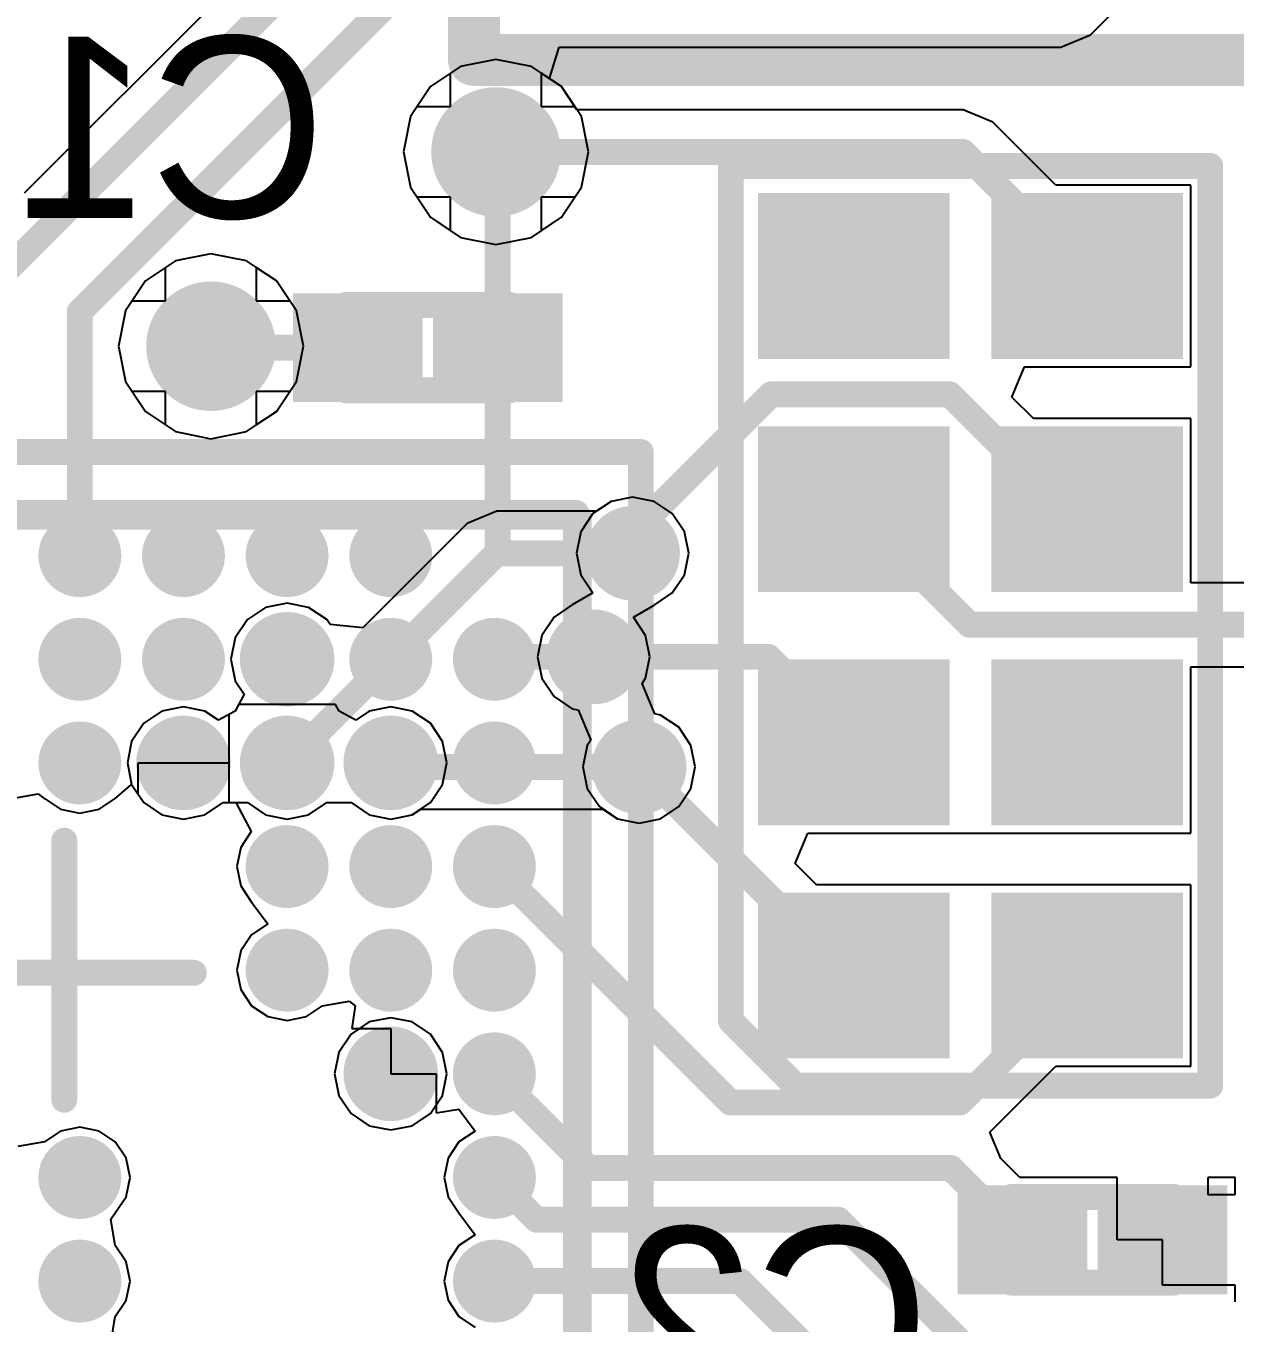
# Model space of a CAD drawing. Header units: millimetres. Extents: x 80 to 238, y 80 to 227.
# Drawn here: x 100.79 to 105.45, y 86.23 to 91.24 of the extents above; entities that cross this region are included whole.
import ezdxf

# ---------------------------------------------------------------- set-up
doc = ezdxf.new("R2010")
doc.units = ezdxf.units.MM
for name, color, linetype in [('BottomLayer', 5, 'Continuous'), ('BottomOverlay', 54, 'Continuous'), ('BottomPaste', 16, 'Continuous'), ('BottomSolder', 6, 'Continuous'), ('DrillDrawing', 1, 'Continuous'), ('DrillGuide', 244, 'Continuous'), ('KeepOutLayer', 6, 'Continuous'), ('Mechanical1', 6, 'Continuous'), ('Mechanical13', 56, 'Continuous'), ('Mechanical15', 56, 'Continuous'), ('MidLayer1', 16, 'Continuous'), ('MidLayer2', 76, 'Continuous'), ('MultiLayer', 9, 'Continuous'), ('TopLayer', 1, 'Continuous'), ('ViaHoleLayer', 16, 'Continuous')]:
    doc.layers.add(name, color=color, linetype=linetype)

msp = doc.modelspace()

# ---------------------------------------------------------------- linework, layer by layer
at = {"layer": 'BottomLayer'}
for p, q in [((102.6798, 92.4913), (100.779, 90.5906)), ((104.8947, 91.2019), (105.539, 91.8462)), ((104.7799, 91.1543), (104.8947, 91.2019)), ((102.8067, 91.0328), (102.8436, 91.1543)), ((102.8436, 91.1543), (104.7799, 91.1543)), ((102.8523, 91.0023), (102.8067, 91.0328)), ((102.9125, 90.9124), (102.8523, 91.0023)), ((104.4025, 90.9124), (102.9125, 90.9124)), ((104.5173, 90.8648), (104.4025, 90.9124)), ((104.7611, 90.6211), (104.5173, 90.8648)), ((105.2815, 90.6211), (104.7611, 90.6211)), ((105.2815, 89.9211), (105.2815, 90.6211)), ((104.5915, 89.8037), (104.6401, 89.9211)), ((104.6401, 89.9211), (105.2815, 89.9211)), ((104.6742, 89.7211), (104.5915, 89.8037)), ((105.2815, 89.7211), (104.6742, 89.7211)), ((105.2815, 89.0874), (105.2815, 89.7211)), ((106.3495, 89.0874), (105.2815, 89.0874)), ((105.2815, 88.1211), (105.2815, 88.7626)), ((105.2815, 88.7626), (106.3495, 88.7626)), ((101.2189, 88.2711), (101.2189, 88.3917)), ((101.2189, 88.3917), (101.5689, 88.3917)), ((101.5689, 88.3917), (101.5689, 88.2385)), ((100.7309, 88.2547), (100.8334, 88.2723)), ((100.8334, 88.2723), (100.8569, 88.2547)), ((101.1309, 88.2547), (101.1938, 88.3087)), ((101.1938, 88.3087), (101.1938, 88.3087)), ((101.1938, 88.3087), (101.1938, 88.3087)), ((101.1938, 88.3087), (101.2189, 88.2711)), ((100.8569, 88.2547), (100.857, 88.2547)), ((100.857, 88.2547), (100.857, 88.2547)), ((100.857, 88.2547), (100.9198, 88.2127)), ((101.0681, 88.2127), (101.1309, 88.2547)), ((101.1309, 88.2547), (101.1309, 88.2547)), ((101.1309, 88.2547), (101.1309, 88.2547)), ((101.5689, 88.2385), (101.5956, 88.2385)), ((101.5956, 88.2385), (101.6555, 88.1265)), ((100.9198, 88.2127), (100.9939, 88.1979)), ((100.9939, 88.1979), (101.0681, 88.2127)), ((101.6555, 88.1265), (101.615, 88.0658)), ((103.7544, 88.0037), (103.803, 88.1211)), ((103.803, 88.1211), (104.3815, 88.1211)), ((104.3815, 88.1211), (104.3815, 88.1211)), ((104.3815, 88.1211), (104.4815, 88.1211)), ((104.4815, 88.1211), (104.4815, 88.1211)), ((104.4815, 88.1211), (105.2815, 88.1211)), ((101.615, 88.0658), (101.6002, 87.9917)), ((101.6002, 87.9917), (101.615, 87.9175)), ((103.8371, 87.9211), (103.7544, 88.0037)), ((101.615, 87.9175), (101.6569, 87.8547)), ((104.3815, 87.9211), (103.8371, 87.9211)), ((104.3815, 87.9211), (104.3814, 87.9211)), ((104.3814, 87.9211), (104.3815, 87.9211)), ((104.4091, 87.9211), (104.3815, 87.9211)), ((104.3815, 87.9211), (104.3815, 87.9211)), ((104.4815, 87.9211), (104.4091, 87.9211)), ((105.2815, 87.9211), (104.4815, 87.9211)), ((104.4815, 87.9211), (104.4815, 87.9211)), ((105.2815, 87.2211), (105.2815, 87.9211)), ((101.6569, 87.8547), (101.6569, 87.8547)), ((101.6569, 87.8547), (101.6569, 87.8547)), ((101.6569, 87.8547), (101.7198, 87.7706)), ((101.7198, 87.7706), (101.6569, 87.7286)), ((101.7198, 87.7706), (101.7198, 87.7706)), ((101.7198, 87.7706), (101.7198, 87.7706)), ((101.6569, 87.7286), (101.615, 87.6658)), ((101.615, 87.6658), (101.6002, 87.5917)), ((101.6002, 87.5917), (101.615, 87.5175)), ((101.615, 87.5175), (101.6569, 87.4547)), ((101.9309, 87.4547), (102.0334, 87.4723)), ((102.0334, 87.4723), (102.0569, 87.4547)), ((101.6569, 87.4547), (101.7198, 87.4127)), ((101.8681, 87.4127), (101.9309, 87.4547)), ((102.0569, 87.4547), (102.0439, 87.3667)), ((101.7198, 87.4127), (101.7939, 87.3979)), ((101.7939, 87.3979), (101.8681, 87.4127)), ((102.0439, 87.3667), (102.1939, 87.3667)), ((102.1939, 87.3667), (102.1939, 87.1917)), ((104.5064, 86.9664), (104.7611, 87.2211)), ((104.7611, 87.2211), (105.2815, 87.2211)), ((102.1939, 87.1917), (102.3689, 87.1917)), ((102.3689, 87.1917), (102.3689, 87.0417)), ((102.3689, 87.0417), (102.4569, 87.0547)), ((102.4569, 87.0547), (102.4569, 87.0547)), ((102.4569, 87.0547), (102.5198, 86.9706)), ((100.9198, 86.9706), (100.857, 86.9286)), ((100.9939, 86.9854), (100.9198, 86.9706)), ((101.0681, 86.9706), (100.9939, 86.9854)), ((101.1309, 86.9286), (101.0681, 86.9706)), ((102.5198, 86.9706), (102.4569, 86.9286)), ((102.5198, 86.9706), (102.5198, 86.9706)), ((102.5198, 86.9706), (102.5198, 86.9706)), ((104.5486, 86.8646), (104.5064, 86.9664)), ((100.857, 86.9286), (100.7544, 86.9111)), ((101.1729, 86.8658), (101.1309, 86.9286)), ((102.4569, 86.9286), (102.415, 86.8658)), ((101.1877, 86.7917), (101.1729, 86.8658)), ((102.415, 86.8658), (102.4002, 86.7917)), ((104.622, 86.7911), (104.5486, 86.8646)), ((101.1729, 86.7175), (101.1877, 86.7917)), ((102.4002, 86.7917), (102.415, 86.7175)), ((104.9974, 86.7911), (104.622, 86.7911)), ((104.9974, 86.5511), (104.9974, 86.7911)), ((105.4524, 86.7911), (105.3474, 86.7911)), ((105.3474, 86.7911), (105.3474, 86.7261)), ((105.4524, 86.7261), (105.4524, 86.7911)), ((101.1309, 86.6547), (101.1729, 86.7175)), ((102.415, 86.7175), (102.4569, 86.6547)), ((105.3474, 86.7261), (105.4524, 86.7261)), ((101.1133, 86.6312), (101.1309, 86.6547)), ((101.1309, 86.5286), (101.1133, 86.6312)), ((101.1309, 86.6547), (101.1309, 86.6547)), ((101.1309, 86.6547), (101.1309, 86.6547)), ((102.4569, 86.6547), (102.4569, 86.6547)), ((102.4569, 86.6547), (102.4569, 86.6547)), ((102.4569, 86.6547), (102.5198, 86.5706)), ((102.5198, 86.5706), (102.4569, 86.5286)), ((102.5198, 86.5706), (102.5198, 86.5706)), ((102.5198, 86.5706), (102.5198, 86.5706)), ((101.1729, 86.4658), (101.1309, 86.5286)), ((102.4569, 86.5286), (102.415, 86.4658)), ((105.1724, 86.5511), (104.9974, 86.5511)), ((105.1724, 86.3761), (105.1724, 86.5511)), ((101.1877, 86.3917), (101.1729, 86.4658)), ((102.415, 86.4658), (102.4002, 86.3917)), ((101.1729, 86.3175), (101.1877, 86.3917)), ((102.4002, 86.3917), (102.415, 86.3175)), ((105.4524, 86.3761), (105.1724, 86.3761)), ((105.4524, 86.3111), (105.4524, 86.3761)), ((101.1309, 86.2547), (101.1729, 86.3175)), ((102.415, 86.3175), (102.4569, 86.2547)), ((105.4524, 86.3111), (105.4524, 86.3111)), ((101.1133, 86.1522), (101.1309, 86.2547)), ((102.4569, 86.2547), (102.5198, 86.2127))]:
    msp.add_line(p, q, dxfattribs=at)
at = {"layer": 'BottomLayer', "const_width": 0.1}
for points in [[(100.5939, 90.1759), (102.7946, 92.3765)], [(100.9939, 90.1336), (102.177, 91.3167)], [(102.6, 90.75), (104.4025, 90.75)], [(102.6, 90.75), (102.6069, 90.7431)], [(102.6069, 89.9946), (102.6069, 90.7431)], [(104.4025, 90.75), (104.8815, 90.2711)], [(100.9939, 89.1917), (100.9939, 90.1336)], [(101.5, 90), (101.5054, 89.9946)], [(101.5054, 89.9946), (102.0669, 89.9946)], [(102.6069, 89.2046), (102.6069, 89.9946)], [(103.1274, 89.2792), (103.6627, 89.8145)], [(103.6627, 89.8145), (104.3512, 89.8145)], [(104.3512, 89.8145), (104.7946, 89.3711)], [(103.9815, 89.3711), (104.4275, 88.925)], [(104.7946, 89.3711), (104.8815, 89.3711)], [(103.1274, 89.2011), (103.1274, 89.2792)], [(102.1939, 88.7917), (102.6069, 89.2046)], [(104.4275, 88.925), (106.85, 88.925)], [(102.5939, 88.7917), (102.6034, 88.8011)], [(102.6034, 88.8011), (102.9774, 88.8011)], [(102.9774, 88.8011), (103.6514, 88.8011)], [(103.6514, 88.8011), (103.9815, 88.4711)], [(103.1524, 88.3761), (103.9575, 87.5711)], [(102.5939, 87.9917), (103.5044, 87.0812)], [(103.9575, 87.5711), (103.9815, 87.5711)], [(104.3916, 87.0812), (104.8815, 87.5711)], [(102.5939, 87.1917), (102.9572, 86.8284)], [(103.5044, 87.0812), (104.3916, 87.0812)], [(102.9572, 86.8284), (104.3552, 86.8284)], [(104.3552, 86.8284), (104.6324, 86.5511)], [(102.5939, 86.7917), (102.7572, 86.6284)], [(102.7572, 86.6284), (103.9215, 86.6284)], [(103.9215, 86.6284), (104.4446, 86.1052)], [(102.5939, 86.3917), (103.5427, 86.3917)], [(103.5427, 86.3917), (104.3204, 85.614)]]:
    msp.add_lwpolyline(points, dxfattribs=at)
at = {"layer": 'BottomLayer'}
for points, const_width in [([(102.475, 90.75, 1), (102.725, 90.75, 1)], 0.25), ([(102.575, 90.75, 1), (102.625, 90.75, 1)], 0.05), ([(102.575, 90.75, 1), (102.625, 90.75, 1)], 0.05), ([(102.5819, 90.7431, 1), (102.6319, 90.7431, 1)], 0.05), ([(102.5819, 90.7431, 1), (102.6319, 90.7431, 1)], 0.05), ([(104.3775, 90.75, 1), (104.4275, 90.75, 1)], 0.05), ([(104.3775, 90.75, 1), (104.4275, 90.75, 1)], 0.05), ([(104.8565, 90.2711, 1), (104.9065, 90.2711, 1)], 0.05), ([(101.375, 90, 1), (101.625, 90, 1)], 0.25), ([(100.9689, 90.1336, 1), (101.0189, 90.1336, 1)], 0.05), ([(100.9689, 90.1336, 1), (101.0189, 90.1336, 1)], 0.05), ([(101.475, 90, 1), (101.525, 90, 1)], 0.05), ([(101.4804, 89.9946, 1), (101.5304, 89.9946, 1)], 0.05), ([(101.4804, 89.9946, 1), (101.5304, 89.9946, 1)], 0.05), ([(102.0419, 89.9946, 1), (102.0919, 89.9946, 1)], 0.05), ([(102.5819, 89.9946, 1), (102.6319, 89.9946, 1)], 0.05), ([(102.5819, 89.9946, 1), (102.6319, 89.9946, 1)], 0.05), ([(103.6377, 89.8145, 1), (103.6877, 89.8145, 1)], 0.05), ([(103.6377, 89.8145, 1), (103.6877, 89.8145, 1)], 0.05), ([(104.3262, 89.8145, 1), (104.3762, 89.8145, 1)], 0.05), ([(104.3262, 89.8145, 1), (104.3762, 89.8145, 1)], 0.05), ([(103.9565, 89.3711, 1), (104.0065, 89.3711, 1)], 0.05), ([(104.7696, 89.3711, 1), (104.8196, 89.3711, 1)], 0.05), ([(104.7696, 89.3711, 1), (104.8196, 89.3711, 1)], 0.05), ([(104.8565, 89.3711, 1), (104.9065, 89.3711, 1)], 0.05), ([(103.1024, 89.2792, 1), (103.1524, 89.2792, 1)], 0.05), ([(103.1024, 89.2792, 1), (103.1524, 89.2792, 1)], 0.05), ([(100.9489, 89.1917, 1), (101.0389, 89.1917, 1)], 0.09), ([(101.3489, 89.1917, 1), (101.4389, 89.1917, 1)], 0.09), ([(101.7489, 89.1917, 1), (101.8389, 89.1917, 1)], 0.09), ([(102.1489, 89.1917, 1), (102.2389, 89.1917, 1)], 0.09), ([(103.0712, 89.2011, 1), (103.1837, 89.2011, 1)], 0.1125), ([(100.9689, 89.1917, 1), (101.0189, 89.1917, 1)], 0.05), ([(102.5819, 89.2046, 1), (102.6319, 89.2046, 1)], 0.05), ([(102.5819, 89.2046, 1), (102.6319, 89.2046, 1)], 0.05), ([(103.1024, 89.2011, 1), (103.1524, 89.2011, 1)], 0.05), ([(104.4025, 88.925, 1), (104.4525, 88.925, 1)], 0.05), ([(104.4025, 88.925, 1), (104.4525, 88.925, 1)], 0.05), ([(100.9489, 88.7917, 1), (101.0389, 88.7917, 1)], 0.09), ([(101.3489, 88.7917, 1), (101.4389, 88.7917, 1)], 0.09), ([(101.7377, 88.7917, 1), (101.8502, 88.7917, 1)], 0.1125), ([(101.7489, 88.7917, 1), (101.8389, 88.7917, 1)], 0.09), ([(102.1489, 88.7917, 1), (102.2389, 88.7917, 1)], 0.09), ([(102.5489, 88.7917, 1), (102.6389, 88.7917, 1)], 0.09), ([(102.9212, 88.8011, 1), (103.0337, 88.8011, 1)], 0.1125), ([(102.1689, 88.7917, 1), (102.2189, 88.7917, 1)], 0.05), ([(102.5689, 88.7917, 1), (102.6189, 88.7917, 1)], 0.05), ([(102.5784, 88.8011, 1), (102.6284, 88.8011, 1)], 0.05), ([(102.5784, 88.8011, 1), (102.6284, 88.8011, 1)], 0.05), ([(102.9524, 88.8011, 1), (103.0024, 88.8011, 1)], 0.05), ([(102.9524, 88.8011, 1), (103.0024, 88.8011, 1)], 0.05), ([(103.6264, 88.8011, 1), (103.6764, 88.8011, 1)], 0.05), ([(103.6264, 88.8011, 1), (103.6764, 88.8011, 1)], 0.05), ([(103.9565, 88.4711, 1), (104.0065, 88.4711, 1)], 0.05), ([(100.9489, 88.3917, 1), (101.0389, 88.3917, 1)], 0.09), ([(101.3377, 88.3917, 1), (101.4502, 88.3917, 1)], 0.1125), ([(101.3489, 88.3917, 1), (101.4389, 88.3917, 1)], 0.09), ([(101.7377, 88.3917, 1), (101.8502, 88.3917, 1)], 0.1125), ([(101.7489, 88.3917, 1), (101.8389, 88.3917, 1)], 0.09), ([(102.1377, 88.3917, 1), (102.2502, 88.3917, 1)], 0.1125), ([(102.1489, 88.3917, 1), (102.2389, 88.3917, 1)], 0.09), ([(102.5489, 88.3917, 1), (102.6389, 88.3917, 1)], 0.09), ([(103.0962, 88.3761, 1), (103.2087, 88.3761, 1)], 0.1125), ([(103.1274, 88.3761, 1), (103.1774, 88.3761, 1)], 0.05), ([(101.7489, 87.9917, 1), (101.8389, 87.9917, 1)], 0.09), ([(102.1489, 87.9917, 1), (102.2389, 87.9917, 1)], 0.09), ([(102.5489, 87.9917, 1), (102.6389, 87.9917, 1)], 0.09), ([(102.5689, 87.9917, 1), (102.6189, 87.9917, 1)], 0.05), ([(101.7489, 87.5917, 1), (101.8389, 87.5917, 1)], 0.09), ([(102.1489, 87.5917, 1), (102.2389, 87.5917, 1)], 0.09), ([(102.5489, 87.5917, 1), (102.6389, 87.5917, 1)], 0.09), ([(103.9325, 87.5711, 1), (103.9825, 87.5711, 1)], 0.05), ([(103.9325, 87.5711, 1), (103.9825, 87.5711, 1)], 0.05), ([(103.9565, 87.5711, 1), (104.0065, 87.5711, 1)], 0.05), ([(104.8565, 87.5711, 1), (104.9065, 87.5711, 1)], 0.05), ([(102.1377, 87.1917, 1), (102.2502, 87.1917, 1)], 0.1125), ([(102.1489, 87.1917, 1), (102.2389, 87.1917, 1)], 0.09), ([(102.5489, 87.1917, 1), (102.6389, 87.1917, 1)], 0.09), ([(102.5689, 87.1917, 1), (102.6189, 87.1917, 1)], 0.05), ([(103.4794, 87.0812, 1), (103.5294, 87.0812, 1)], 0.05), ([(103.4794, 87.0812, 1), (103.5294, 87.0812, 1)], 0.05), ([(104.3666, 87.0812, 1), (104.4166, 87.0812, 1)], 0.05), ([(104.3666, 87.0812, 1), (104.4166, 87.0812, 1)], 0.05), ([(100.9489, 86.7917, 1), (101.0389, 86.7917, 1)], 0.09), ([(102.5489, 86.7917, 1), (102.6389, 86.7917, 1)], 0.09), ([(102.9322, 86.8284, 1), (102.9822, 86.8284, 1)], 0.05), ([(102.9322, 86.8284, 1), (102.9822, 86.8284, 1)], 0.05), ([(104.3302, 86.8284, 1), (104.3802, 86.8284, 1)], 0.05), ([(104.3302, 86.8284, 1), (104.3802, 86.8284, 1)], 0.05), ([(102.5689, 86.7917, 1), (102.6189, 86.7917, 1)], 0.05), ([(102.7322, 86.6284, 1), (102.7822, 86.6284, 1)], 0.05), ([(102.7322, 86.6284, 1), (102.7822, 86.6284, 1)], 0.05), ([(103.8965, 86.6284, 1), (103.9465, 86.6284, 1)], 0.05), ([(103.8965, 86.6284, 1), (103.9465, 86.6284, 1)], 0.05), ([(104.6074, 86.5511, 1), (104.6574, 86.5511, 1)], 0.05), ([(100.9489, 86.3917, 1), (101.0389, 86.3917, 1)], 0.09), ([(102.5489, 86.3917, 1), (102.6389, 86.3917, 1)], 0.09), ([(102.5689, 86.3917, 1), (102.6189, 86.3917, 1)], 0.05), ([(103.5177, 86.3917, 1), (103.5677, 86.3917, 1)], 0.05), ([(103.5177, 86.3917, 1), (103.5677, 86.3917, 1)], 0.05)]:
    msp.add_lwpolyline(points, format="xyb", close=True, dxfattribs=dict(at, const_width=const_width))
for points in [[(104.2815, 90.0211), (104.2815, 90.5211), (103.6815, 90.0211), (103.6815, 90.5211)], [(105.1815, 90.0211), (105.1815, 90.5211), (104.5815, 90.0211), (104.5815, 90.5211)], [(101.8869, 90.1346), (101.8869, 89.8546), (102.2469, 90.1346), (102.2469, 89.8546)], [(102.4269, 90.1346), (102.4269, 89.8546), (102.7869, 90.1346), (102.7869, 89.8546)], [(104.2815, 89.1211), (104.2815, 89.6211), (103.6815, 89.1211), (103.6815, 89.6211)], [(105.1815, 89.1211), (105.1815, 89.6211), (104.5815, 89.1211), (104.5815, 89.6211)], [(104.2815, 88.2211), (104.2815, 88.7211), (103.6815, 88.2211), (103.6815, 88.7211)], [(105.1815, 88.2211), (105.1815, 88.7211), (104.5815, 88.2211), (104.5815, 88.7211)], [(104.2815, 87.3211), (104.2815, 87.8211), (103.6815, 87.3211), (103.6815, 87.8211)], [(105.1815, 87.3211), (105.1815, 87.8211), (104.5815, 87.3211), (104.5815, 87.8211)], [(104.8124, 86.4111), (104.8124, 86.6911), (104.4524, 86.4111), (104.4524, 86.6911)], [(105.3524, 86.4111), (105.3524, 86.6911), (104.9924, 86.4111), (104.9924, 86.6911)]]:
    msp.add_solid(points, dxfattribs=at)
at = {"layer": 'BottomOverlay'}
for points, const_width in [([(102.515, 91.105), (102.515, 93.645)], 0.2), ([(102.515, 91.105), (107.595, 91.105)], 0.2), ([(103.5065, 87.3961), (103.5065, 90.6961)], 0.1), ([(103.5065, 90.6961), (105.3565, 90.6961)], 0.1), ([(105.3565, 87.1461), (105.3565, 90.6961)], 0.1), ([(99.0289, 89.3567), (102.9089, 89.3567)], 0.1), ([(102.9089, 85.9817), (102.9089, 89.3567)], 0.1), ([(103.5065, 87.3961), (103.7565, 87.1461)], 0.1), ([(103.7565, 87.1461), (103.8315, 87.1461)], 0.1), ([(103.8315, 87.1461), (105.3565, 87.1461)], 0.1)]:
    msp.add_lwpolyline(points, dxfattribs=dict(at, const_width=const_width))
for points, const_width in [([(102.465, 91.105, 1), (102.565, 91.105, 1)], 0.1), ([(102.465, 91.105, 1), (102.565, 91.105, 1)], 0.1), ([(103.4815, 90.6961, 1), (103.5315, 90.6961, 1)], 0.05), ([(103.4815, 90.6961, 1), (103.5315, 90.6961, 1)], 0.05), ([(105.3315, 90.6961, 1), (105.3815, 90.6961, 1)], 0.05), ([(105.3315, 90.6961, 1), (105.3815, 90.6961, 1)], 0.05), ([(102.8839, 89.3567, 1), (102.9339, 89.3567, 1)], 0.05), ([(102.8839, 89.3567, 1), (102.9339, 89.3567, 1)], 0.05), ([(103.4815, 87.3961, 1), (103.5315, 87.3961, 1)], 0.05), ([(103.4815, 87.3961, 1), (103.5315, 87.3961, 1)], 0.05), ([(103.7315, 87.1461, 1), (103.7815, 87.1461, 1)], 0.05), ([(103.7315, 87.1461, 1), (103.7815, 87.1461, 1)], 0.05), ([(103.8065, 87.1461, 1), (103.8565, 87.1461, 1)], 0.05), ([(103.8065, 87.1461, 1), (103.8565, 87.1461, 1)], 0.05), ([(105.3315, 87.1461, 1), (105.3815, 87.1461, 1)], 0.05), ([(105.3315, 87.1461, 1), (105.3815, 87.1461, 1)], 0.05)]:
    msp.add_lwpolyline(points, format="xyb", close=True, dxfattribs=dict(at, const_width=const_width))
at = {"layer": 'BottomPaste', "const_width": 0.04}
for points in [[(100.9739, 89.1917, 1), (101.0139, 89.1917, 1)], [(101.3739, 89.1917, 1), (101.4139, 89.1917, 1)], [(101.7739, 89.1917, 1), (101.8139, 89.1917, 1)], [(102.1739, 89.1917, 1), (102.2139, 89.1917, 1)], [(100.9739, 88.7917, 1), (101.0139, 88.7917, 1)], [(101.3739, 88.7917, 1), (101.4139, 88.7917, 1)], [(101.7739, 88.7917, 1), (101.8139, 88.7917, 1)], [(102.1739, 88.7917, 1), (102.2139, 88.7917, 1)], [(102.5739, 88.7917, 1), (102.6139, 88.7917, 1)], [(100.9739, 88.3917, 1), (101.0139, 88.3917, 1)], [(101.3739, 88.3917, 1), (101.4139, 88.3917, 1)], [(101.7739, 88.3917, 1), (101.8139, 88.3917, 1)], [(102.1739, 88.3917, 1), (102.2139, 88.3917, 1)], [(102.5739, 88.3917, 1), (102.6139, 88.3917, 1)], [(101.7739, 87.9917, 1), (101.8139, 87.9917, 1)], [(102.1739, 87.9917, 1), (102.2139, 87.9917, 1)], [(102.5739, 87.9917, 1), (102.6139, 87.9917, 1)], [(101.7739, 87.5917, 1), (101.8139, 87.5917, 1)], [(102.1739, 87.5917, 1), (102.2139, 87.5917, 1)], [(102.5739, 87.5917, 1), (102.6139, 87.5917, 1)], [(102.1739, 87.1917, 1), (102.2139, 87.1917, 1)], [(102.5739, 87.1917, 1), (102.6139, 87.1917, 1)], [(100.9739, 86.7917, 1), (101.0139, 86.7917, 1)], [(102.5739, 86.7917, 1), (102.6139, 86.7917, 1)], [(100.9739, 86.3917, 1), (101.0139, 86.3917, 1)], [(102.5739, 86.3917, 1), (102.6139, 86.3917, 1)]]:
    msp.add_lwpolyline(points, format="xyb", close=True, dxfattribs=at)
at = {"layer": 'BottomPaste'}
for points in [[(104.2315, 90.0711), (104.2315, 90.4711), (103.7315, 90.0711), (103.7315, 90.4711)], [(105.1315, 90.0711), (105.1315, 90.4711), (104.6315, 90.0711), (104.6315, 90.4711)], [(101.9369, 90.0846), (101.9369, 89.9046), (102.1969, 90.0846), (102.1969, 89.9046)], [(102.4769, 90.0846), (102.4769, 89.9046), (102.7369, 90.0846), (102.7369, 89.9046)], [(104.2315, 89.1711), (104.2315, 89.5711), (103.7315, 89.1711), (103.7315, 89.5711)], [(105.1315, 89.1711), (105.1315, 89.5711), (104.6315, 89.1711), (104.6315, 89.5711)], [(104.2315, 88.2711), (104.2315, 88.6711), (103.7315, 88.2711), (103.7315, 88.6711)], [(105.1315, 88.2711), (105.1315, 88.6711), (104.6315, 88.2711), (104.6315, 88.6711)], [(104.2315, 87.3711), (104.2315, 87.7711), (103.7315, 87.3711), (103.7315, 87.7711)], [(105.1315, 87.3711), (105.1315, 87.7711), (104.6315, 87.3711), (104.6315, 87.7711)], [(104.7624, 86.4611), (104.7624, 86.6411), (104.5024, 86.4611), (104.5024, 86.6411)], [(105.3024, 86.4611), (105.3024, 86.6411), (105.0424, 86.4611), (105.0424, 86.6411)]]:
    msp.add_solid(points, dxfattribs=at)
at = {"layer": 'BottomSolder'}
for points, const_width in [([(103.0362, 89.2011, 1), (103.2187, 89.2011, 1)], 0.1825), ([(100.9139, 89.1917, 1), (101.0739, 89.1917, 1)], 0.16), ([(101.3139, 89.1917, 1), (101.4739, 89.1917, 1)], 0.16), ([(101.7139, 89.1917, 1), (101.8739, 89.1917, 1)], 0.16), ([(102.1139, 89.1917, 1), (102.2739, 89.1917, 1)], 0.16), ([(101.7027, 88.7917, 1), (101.8852, 88.7917, 1)], 0.1825), ([(102.8862, 88.8011, 1), (103.0687, 88.8011, 1)], 0.1825), ([(100.9139, 88.7917, 1), (101.0739, 88.7917, 1)], 0.16), ([(101.3139, 88.7917, 1), (101.4739, 88.7917, 1)], 0.16), ([(101.7139, 88.7917, 1), (101.8739, 88.7917, 1)], 0.16), ([(102.1139, 88.7917, 1), (102.2739, 88.7917, 1)], 0.16), ([(102.5139, 88.7917, 1), (102.6739, 88.7917, 1)], 0.16), ([(101.3027, 88.3917, 1), (101.4852, 88.3917, 1)], 0.1825), ([(101.7027, 88.3917, 1), (101.8852, 88.3917, 1)], 0.1825), ([(102.1027, 88.3917, 1), (102.2852, 88.3917, 1)], 0.1825), ([(100.9139, 88.3917, 1), (101.0739, 88.3917, 1)], 0.16), ([(101.3139, 88.3917, 1), (101.4739, 88.3917, 1)], 0.16), ([(101.7139, 88.3917, 1), (101.8739, 88.3917, 1)], 0.16), ([(102.1139, 88.3917, 1), (102.2739, 88.3917, 1)], 0.16), ([(102.5139, 88.3917, 1), (102.6739, 88.3917, 1)], 0.16), ([(103.0612, 88.3761, 1), (103.2437, 88.3761, 1)], 0.1825), ([(101.7139, 87.9917, 1), (101.8739, 87.9917, 1)], 0.16), ([(102.1139, 87.9917, 1), (102.2739, 87.9917, 1)], 0.16), ([(102.5139, 87.9917, 1), (102.6739, 87.9917, 1)], 0.16), ([(101.7139, 87.5917, 1), (101.8739, 87.5917, 1)], 0.16), ([(102.1139, 87.5917, 1), (102.2739, 87.5917, 1)], 0.16), ([(102.5139, 87.5917, 1), (102.6739, 87.5917, 1)], 0.16), ([(102.1027, 87.1917, 1), (102.2852, 87.1917, 1)], 0.1825), ([(102.1139, 87.1917, 1), (102.2739, 87.1917, 1)], 0.16), ([(102.5139, 87.1917, 1), (102.6739, 87.1917, 1)], 0.16), ([(100.9139, 86.7917, 1), (101.0739, 86.7917, 1)], 0.16), ([(102.5139, 86.7917, 1), (102.6739, 86.7917, 1)], 0.16), ([(100.9139, 86.3917, 1), (101.0739, 86.3917, 1)], 0.16), ([(102.5139, 86.3917, 1), (102.6739, 86.3917, 1)], 0.16)]:
    msp.add_lwpolyline(points, format="xyb", close=True, dxfattribs=dict(at, const_width=const_width))
for points in [[(104.3515, 89.9511), (104.3515, 90.5911), (103.6115, 89.9511), (103.6115, 90.5911)], [(105.2515, 89.9511), (105.2515, 90.5911), (104.5115, 89.9511), (104.5115, 90.5911)], [(101.8169, 90.2046), (101.8169, 89.7846), (102.3169, 90.2046), (102.3169, 89.7846)], [(102.3569, 90.2046), (102.3569, 89.7846), (102.8569, 90.2046), (102.8569, 89.7846)], [(104.3515, 89.0511), (104.3515, 89.6911), (103.6115, 89.0511), (103.6115, 89.6911)], [(105.2515, 89.0511), (105.2515, 89.6911), (104.5115, 89.0511), (104.5115, 89.6911)], [(104.3515, 88.1511), (104.3515, 88.7911), (103.6115, 88.1511), (103.6115, 88.7911)], [(105.2515, 88.1511), (105.2515, 88.7911), (104.5115, 88.1511), (104.5115, 88.7911)], [(104.3515, 87.2511), (104.3515, 87.8911), (103.6115, 87.2511), (103.6115, 87.8911)], [(105.2515, 87.2511), (105.2515, 87.8911), (104.5115, 87.2511), (104.5115, 87.8911)], [(104.8824, 86.3411), (104.8824, 86.7611), (104.3824, 86.3411), (104.3824, 86.7611)], [(105.4224, 86.3411), (105.4224, 86.7611), (104.9224, 86.3411), (104.9224, 86.7611)]]:
    msp.add_solid(points, dxfattribs=at)
at = {"layer": 'DrillDrawing', "const_width": 0.15}
msp.add_lwpolyline([(83.2252, 110.8907, -1.632083), (101.0442, 80.0273)], format="xyb", dxfattribs=at)
at = {"layer": 'DrillDrawing'}
for points, const_width in [([(102.55, 90.75, 1), (102.65, 90.75, 1)], 0.1), ([(101.45, 90, 1), (101.55, 90, 1)], 0.1), ([(103.1024, 89.2011, 1), (103.1524, 89.2011, 1)], 0.05), ([(101.7689, 88.7917, 1), (101.8189, 88.7917, 1)], 0.05), ([(102.9524, 88.8011, 1), (103.0024, 88.8011, 1)], 0.05), ([(101.3689, 88.3917, 1), (101.4189, 88.3917, 1)], 0.05), ([(101.7689, 88.3917, 1), (101.8189, 88.3917, 1)], 0.05), ([(102.1689, 88.3917, 1), (102.2189, 88.3917, 1)], 0.05), ([(103.1274, 88.3761, 1), (103.1774, 88.3761, 1)], 0.05), ([(102.1689, 87.1917, 1), (102.2189, 87.1917, 1)], 0.05)]:
    msp.add_lwpolyline(points, format="xyb", close=True, dxfattribs=dict(at, const_width=const_width))
at = {"layer": 'DrillGuide'}
for points, const_width in [([(102.55, 90.75, 1), (102.65, 90.75, 1)], 0.1), ([(101.45, 90, 1), (101.55, 90, 1)], 0.1), ([(103.1024, 89.2011, 1), (103.1524, 89.2011, 1)], 0.05), ([(101.7689, 88.7917, 1), (101.8189, 88.7917, 1)], 0.05), ([(102.9524, 88.8011, 1), (103.0024, 88.8011, 1)], 0.05), ([(101.3689, 88.3917, 1), (101.4189, 88.3917, 1)], 0.05), ([(101.7689, 88.3917, 1), (101.8189, 88.3917, 1)], 0.05), ([(102.1689, 88.3917, 1), (102.2189, 88.3917, 1)], 0.05), ([(103.1274, 88.3761, 1), (103.1774, 88.3761, 1)], 0.05), ([(102.1689, 87.1917, 1), (102.2189, 87.1917, 1)], 0.05)]:
    msp.add_lwpolyline(points, format="xyb", close=True, dxfattribs=dict(at, const_width=const_width))
at = {"layer": 'KeepOutLayer', "const_width": 0.15}
msp.add_lwpolyline([(83.2252, 110.8907, -1.632083), (101.0442, 80.0273)], format="xyb", dxfattribs=at)
at = {"layer": 'Mechanical1', "const_width": 0.15}
msp.add_lwpolyline([(83.2252, 110.8907, -1.632083), (101.0442, 80.0273)], format="xyb", dxfattribs=at)
at = {"layer": 'Mechanical13', "const_width": 0.1}
for points in [[(102.0219, 90.1596), (102.6519, 90.1596)], [(102.0219, 89.8296), (102.0219, 90.1596)], [(102.6519, 89.8296), (102.6519, 90.1596)], [(102.0219, 89.8296), (102.6519, 89.8296)], [(99.0689, 89.3417), (102.9189, 89.3417)], [(102.9189, 85.8417), (102.9189, 89.3417)], [(104.5874, 86.7161), (105.2174, 86.7161)], [(104.5874, 86.3861), (104.5874, 86.7161)], [(105.2174, 86.3861), (105.2174, 86.7161)], [(104.5874, 86.3861), (105.2174, 86.3861)]]:
    msp.add_lwpolyline(points, dxfattribs=at)
at = {"layer": 'Mechanical13', "const_width": 0.05}
for points in [[(101.9969, 90.1596, 1), (102.0469, 90.1596, 1)], [(101.9969, 90.1596, 1), (102.0469, 90.1596, 1)], [(102.6269, 90.1596, 1), (102.6769, 90.1596, 1)], [(102.6269, 90.1596, 1), (102.6769, 90.1596, 1)], [(101.9969, 89.8296, 1), (102.0469, 89.8296, 1)], [(101.9969, 89.8296, 1), (102.0469, 89.8296, 1)], [(102.6269, 89.8296, 1), (102.6769, 89.8296, 1)], [(102.6269, 89.8296, 1), (102.6769, 89.8296, 1)], [(102.8939, 89.3417, 1), (102.9439, 89.3417, 1)], [(102.8939, 89.3417, 1), (102.9439, 89.3417, 1)], [(104.5624, 86.7161, 1), (104.6124, 86.7161, 1)], [(104.5624, 86.7161, 1), (104.6124, 86.7161, 1)], [(105.1924, 86.7161, 1), (105.2424, 86.7161, 1)], [(105.1924, 86.7161, 1), (105.2424, 86.7161, 1)], [(104.5624, 86.3861, 1), (104.6124, 86.3861, 1)], [(104.5624, 86.3861, 1), (104.6124, 86.3861, 1)], [(105.1924, 86.3861, 1), (105.2424, 86.3861, 1)], [(105.1924, 86.3861, 1), (105.2424, 86.3861, 1)]]:
    msp.add_lwpolyline(points, format="xyb", close=True, dxfattribs=at)
at = {"layer": 'Mechanical15', "const_width": 0.1}
for points in [[(98.8289, 89.5917), (103.1589, 89.5917)], [(103.1589, 85.5917), (103.1589, 89.5917)], [(100.9339, 87.0917), (100.9339, 88.0917)], [(100.4339, 87.5817), (101.4339, 87.5817)]]:
    msp.add_lwpolyline(points, dxfattribs=at)
at = {"layer": 'Mechanical15', "const_width": 0.05}
for points in [[(103.1339, 89.5917, 1), (103.1839, 89.5917, 1)], [(103.1339, 89.5917, 1), (103.1839, 89.5917, 1)], [(100.9089, 88.0917, 1), (100.9589, 88.0917, 1)], [(101.4089, 87.5817, 1), (101.4589, 87.5817, 1)], [(100.9089, 87.0917, 1), (100.9589, 87.0917, 1)]]:
    msp.add_lwpolyline(points, format="xyb", close=True, dxfattribs=at)
at = {"layer": 'MidLayer1'}
for p, q in [((102.4634, 91.0797), (102.3477, 91.0023)), ((102.6, 91.1069), (102.4634, 91.0797)), ((102.7366, 91.0797), (102.6, 91.1069)), ((102.8523, 91.0023), (102.7366, 91.0797)), ((102.3477, 91.0023), (102.2703, 90.8866)), ((102.9297, 90.8866), (102.8523, 91.0023)), ((102.2703, 90.8866), (102.2431, 90.75)), ((102.9569, 90.75), (102.9297, 90.8866)), ((102.2431, 90.75), (102.2703, 90.6134)), ((102.9297, 90.6134), (102.9569, 90.75)), ((102.2703, 90.6134), (102.3477, 90.4977)), ((102.8523, 90.4977), (102.9297, 90.6134)), ((102.3477, 90.4977), (102.4634, 90.4203)), ((102.7366, 90.4203), (102.8523, 90.4977)), ((102.4634, 90.4203), (102.6, 90.3931)), ((102.6, 90.3931), (102.7366, 90.4203)), ((101.325, 90.304), (101.2477, 90.2523)), ((101.325, 90.175), (101.325, 90.304)), ((101.7523, 90.2523), (101.675, 90.304)), ((101.675, 90.304), (101.675, 90.175)), ((101.2477, 90.2523), (101.196, 90.175)), ((101.804, 90.175), (101.7523, 90.2523)), ((101.196, 90.175), (101.325, 90.175)), ((101.675, 90.175), (101.804, 90.175)), ((101.325, 89.825), (101.196, 89.825)), ((101.196, 89.825), (101.2477, 89.7477)), ((101.325, 89.696), (101.325, 89.825)), ((101.804, 89.825), (101.675, 89.825)), ((101.675, 89.825), (101.675, 89.696)), ((101.7523, 89.7477), (101.804, 89.825)), ((101.2477, 89.7477), (101.325, 89.696)), ((101.675, 89.696), (101.7523, 89.7477)), ((103.1274, 89.4178), (103.0445, 89.4013)), ((103.2103, 89.4013), (103.1274, 89.4178)), ((103.0445, 89.4013), (102.9742, 89.3543)), ((103.2806, 89.3543), (103.2103, 89.4013)), ((102.9742, 89.3543), (102.9273, 89.284)), ((103.3276, 89.284), (103.2806, 89.3543)), ((102.9273, 89.284), (102.9108, 89.2011)), ((103.3441, 89.2011), (103.3276, 89.284)), ((102.9108, 89.2011), (102.9273, 89.1182)), ((103.3276, 89.1182), (103.3441, 89.2011)), ((102.9273, 89.1182), (102.9273, 89.1182)), ((102.9273, 89.1182), (102.9742, 89.0479)), ((103.2806, 89.0479), (103.3276, 89.1182)), ((102.9742, 89.0479), (102.8945, 89.0013)), ((102.9742, 89.0479), (102.9742, 89.0479)), ((103.2103, 89.0009), (103.2806, 89.0479)), ((102.8945, 89.0013), (102.8242, 88.9543)), ((102.8945, 89.0013), (102.8945, 89.0013)), ((102.8945, 89.0013), (102.8945, 89.0013)), ((103.1306, 88.9543), (103.2103, 89.0009)), ((103.2103, 89.0009), (103.2104, 89.0009)), ((103.2104, 89.0009), (103.2103, 89.0009)), ((102.8242, 88.9543), (102.7773, 88.884)), ((103.1776, 88.884), (103.1306, 88.9543)), ((102.7773, 88.884), (102.7608, 88.8011)), ((103.1941, 88.8011), (103.1776, 88.884)), ((103.1776, 88.884), (103.1776, 88.884)), ((102.7608, 88.8011), (102.7773, 88.7182)), ((103.1776, 88.7182), (103.1941, 88.8011)), ((102.7773, 88.7182), (102.8242, 88.6479)), ((103.1642, 88.6981), (103.1776, 88.7182)), ((103.2128, 88.5808), (103.1642, 88.6981)), ((101.6069, 88.6167), (101.5937, 88.5919)), ((101.9809, 88.6167), (101.6069, 88.6167)), ((101.9942, 88.5919), (101.9809, 88.6167)), ((102.8242, 88.6479), (102.8945, 88.6009)), ((101.5937, 88.5919), (101.5689, 88.5787)), ((101.5689, 88.5787), (101.5689, 88.3917)), ((102.0591, 88.5572), (101.9942, 88.5919)), ((102.111, 88.5918), (102.0591, 88.5572)), ((102.1939, 88.6083), (102.111, 88.5918)), ((102.2768, 88.5918), (102.1939, 88.6083)), ((102.3471, 88.5449), (102.2768, 88.5918)), ((102.8945, 88.6009), (102.9171, 88.5965)), ((102.9171, 88.5965), (102.9657, 88.4791)), ((103.2353, 88.5763), (103.2128, 88.5808)), ((103.3056, 88.5293), (103.2353, 88.5763)), ((102.3941, 88.4746), (102.3471, 88.5449)), ((103.3526, 88.459), (103.3056, 88.5293)), ((102.4106, 88.3917), (102.3941, 88.4746)), ((102.9657, 88.4791), (102.9523, 88.459)), ((102.9523, 88.459), (102.9358, 88.3761)), ((103.3691, 88.3761), (103.3526, 88.459)), ((101.5689, 88.3917), (101.5689, 88.2385)), ((102.3941, 88.3087), (102.4106, 88.3917)), ((102.9358, 88.3761), (102.9523, 88.2932)), ((103.3526, 88.2932), (103.3691, 88.3761)), ((102.3471, 88.2385), (102.3941, 88.3087)), ((102.9523, 88.2932), (102.9992, 88.2229)), ((103.3056, 88.2229), (103.3526, 88.2932)), ((101.5689, 88.2385), (101.6407, 88.2385)), ((101.6407, 88.2385), (101.711, 88.1915)), ((101.8768, 88.1915), (101.9471, 88.2385)), ((101.9471, 88.2385), (102.0407, 88.2385)), ((102.0407, 88.2385), (102.111, 88.1915)), ((102.2768, 88.1915), (102.3471, 88.2385)), ((102.9992, 88.2229), (103.0695, 88.1759)), ((103.2353, 88.1759), (103.3056, 88.2229)), ((101.711, 88.1915), (101.7939, 88.175)), ((101.7939, 88.175), (101.8768, 88.1915)), ((102.111, 88.1915), (102.1939, 88.175)), ((102.1939, 88.175), (102.2768, 88.1915)), ((103.0695, 88.1759), (103.1524, 88.1595)), ((103.1524, 88.1595), (103.2353, 88.1759))]:
    msp.add_line(p, q, dxfattribs=at)
for points, const_width in [([(102.475, 90.75, 1), (102.725, 90.75, 1)], 0.25), ([(101.375, 90, 1), (101.625, 90, 1)], 0.25), ([(103.0712, 89.2011, 1), (103.1837, 89.2011, 1)], 0.1125), ([(101.7377, 88.7917, 1), (101.8502, 88.7917, 1)], 0.1125), ([(102.9212, 88.8011, 1), (103.0337, 88.8011, 1)], 0.1125), ([(101.3377, 88.3917, 1), (101.4502, 88.3917, 1)], 0.1125), ([(101.7377, 88.3917, 1), (101.8502, 88.3917, 1)], 0.1125), ([(102.1377, 88.3917, 1), (102.2502, 88.3917, 1)], 0.1125), ([(103.0962, 88.3761, 1), (103.2087, 88.3761, 1)], 0.1125), ([(102.1377, 87.1917, 1), (102.2502, 87.1917, 1)], 0.1125)]:
    msp.add_lwpolyline(points, format="xyb", close=True, dxfattribs=dict(at, const_width=const_width))
at = {"layer": 'MidLayer2'}
for p, q in [((102.425, 91.054), (102.3477, 91.0023)), ((102.425, 90.925), (102.425, 91.054)), ((102.8523, 91.0023), (102.775, 91.054)), ((102.775, 91.054), (102.775, 90.925)), ((102.3477, 91.0023), (102.296, 90.925)), ((102.904, 90.925), (102.8523, 91.0023)), ((102.296, 90.925), (102.425, 90.925)), ((102.775, 90.925), (102.904, 90.925)), ((102.425, 90.575), (102.296, 90.575)), ((102.296, 90.575), (102.3477, 90.4977)), ((102.425, 90.446), (102.425, 90.575)), ((102.904, 90.575), (102.775, 90.575)), ((102.775, 90.575), (102.775, 90.446)), ((102.8523, 90.4977), (102.904, 90.575)), ((102.3477, 90.4977), (102.425, 90.446)), ((102.775, 90.446), (102.8523, 90.4977)), ((101.3634, 90.3297), (101.2477, 90.2523)), ((101.5, 90.3569), (101.3634, 90.3297)), ((101.6366, 90.3297), (101.5, 90.3569)), ((101.7523, 90.2523), (101.6366, 90.3297)), ((101.2477, 90.2523), (101.1703, 90.1366)), ((101.8297, 90.1366), (101.7523, 90.2523)), ((101.1703, 90.1366), (101.1431, 90)), ((101.8569, 90), (101.8297, 90.1366)), ((101.1431, 90), (101.1703, 89.8634)), ((101.8297, 89.8634), (101.8569, 90)), ((101.1703, 89.8634), (101.2477, 89.7477)), ((101.7523, 89.7477), (101.8297, 89.8634)), ((101.2477, 89.7477), (101.3634, 89.6703)), ((101.6366, 89.6703), (101.7523, 89.7477)), ((101.3634, 89.6703), (101.5, 89.6431)), ((101.5, 89.6431), (101.6366, 89.6703)), ((103.1274, 89.4178), (103.0445, 89.4013)), ((103.2103, 89.4013), (103.1274, 89.4178)), ((103.0445, 89.4013), (102.9879, 89.3635)), ((103.2806, 89.3543), (103.2103, 89.4013)), ((102.4886, 89.3159), (102.0862, 88.9135)), ((102.6034, 89.3635), (102.4886, 89.3159)), ((102.9879, 89.3635), (102.6034, 89.3635)), ((103.3276, 89.284), (103.2806, 89.3543)), ((103.3441, 89.2011), (103.3276, 89.284)), ((103.3276, 89.1182), (103.3441, 89.2011)), ((103.2806, 89.0479), (103.3276, 89.1182)), ((103.2103, 89.0009), (103.2806, 89.0479)), ((101.711, 88.9918), (101.6407, 88.9449)), ((101.7939, 89.0083), (101.711, 88.9918)), ((101.8768, 88.9918), (101.7939, 89.0083)), ((101.9471, 88.9449), (101.8768, 88.9918)), ((103.1306, 88.9543), (103.2103, 89.0009)), ((103.2103, 89.0009), (103.2104, 89.0009)), ((103.2104, 89.0009), (103.2103, 89.0009)), ((101.6407, 88.9449), (101.5938, 88.8746)), ((101.9598, 88.926), (101.9471, 88.9449)), ((102.0862, 88.9135), (101.9598, 88.926)), ((103.1776, 88.884), (103.1306, 88.9543)), ((101.5938, 88.8746), (101.5773, 88.7917)), ((103.1941, 88.8011), (103.1776, 88.884)), ((103.1776, 88.884), (103.1776, 88.884)), ((101.5773, 88.7917), (101.5938, 88.7087)), ((103.1776, 88.7182), (103.1941, 88.8011)), ((103.1642, 88.6981), (103.1776, 88.7182)), ((101.5938, 88.7087), (101.6284, 88.6569)), ((103.2128, 88.5808), (103.1642, 88.6981)), ((101.6284, 88.6569), (101.5937, 88.5919)), ((101.311, 88.5918), (101.2407, 88.5449)), ((101.3939, 88.6083), (101.311, 88.5918)), ((101.4768, 88.5918), (101.3939, 88.6083)), ((101.5287, 88.5572), (101.4768, 88.5918)), ((101.5937, 88.5919), (101.5287, 88.5572)), ((103.2353, 88.5763), (103.2128, 88.5808)), ((103.3056, 88.5293), (103.2353, 88.5763)), ((101.2407, 88.5449), (101.1938, 88.4746)), ((103.3526, 88.459), (103.3056, 88.5293)), ((101.1938, 88.4746), (101.1773, 88.3917)), ((103.3691, 88.3761), (103.3526, 88.459)), ((101.1773, 88.3917), (101.1938, 88.3087)), ((103.3526, 88.2932), (103.3691, 88.3761)), ((101.1938, 88.3087), (101.2407, 88.2385)), ((103.3056, 88.2229), (103.3526, 88.2932)), ((101.2407, 88.2385), (101.311, 88.1915)), ((101.4768, 88.1915), (101.5471, 88.2385)), ((101.5471, 88.2385), (101.6407, 88.2385)), ((101.6407, 88.2385), (101.711, 88.1915)), ((101.8768, 88.1915), (101.9471, 88.2385)), ((101.9471, 88.2385), (102.0407, 88.2385)), ((102.0407, 88.2385), (102.111, 88.1915)), ((103.2353, 88.1759), (103.3056, 88.2229)), ((101.311, 88.1915), (101.3939, 88.175)), ((101.3939, 88.175), (101.4768, 88.1915)), ((101.711, 88.1915), (101.7939, 88.175)), ((101.7939, 88.175), (101.8768, 88.1915)), ((102.111, 88.1915), (102.1939, 88.175)), ((102.1939, 88.175), (102.2768, 88.1915)), ((102.2768, 88.1915), (102.3102, 88.2138)), ((102.3102, 88.2138), (103.0129, 88.2138)), ((103.0129, 88.2138), (103.0695, 88.1759)), ((103.0695, 88.1759), (103.1524, 88.1595)), ((103.1524, 88.1595), (103.2353, 88.1759)), ((102.111, 87.3918), (102.0407, 87.3449)), ((102.1939, 87.4083), (102.111, 87.3918)), ((102.2768, 87.3918), (102.1939, 87.4083)), ((102.3471, 87.3449), (102.2768, 87.3918)), ((102.0407, 87.3449), (101.9938, 87.2746)), ((102.3941, 87.2746), (102.3471, 87.3449)), ((101.9938, 87.2746), (101.9773, 87.1917)), ((102.4106, 87.1917), (102.3941, 87.2746)), ((101.9773, 87.1917), (101.9938, 87.1087)), ((102.3941, 87.1087), (102.4106, 87.1917)), ((101.9938, 87.1087), (102.0407, 87.0385)), ((102.3471, 87.0385), (102.3941, 87.1087)), ((102.0407, 87.0385), (102.111, 86.9915)), ((102.2768, 86.9915), (102.3471, 87.0385)), ((102.111, 86.9915), (102.1939, 86.975)), ((102.1939, 86.975), (102.2768, 86.9915))]:
    msp.add_line(p, q, dxfattribs=at)
for points, const_width in [([(102.475, 90.75, 1), (102.725, 90.75, 1)], 0.25), ([(101.375, 90, 1), (101.625, 90, 1)], 0.25), ([(103.0712, 89.2011, 1), (103.1837, 89.2011, 1)], 0.1125), ([(102.5784, 89.2011, 1), (102.6284, 89.2011, 1)], 0.05), ([(102.5784, 89.2011, 1), (102.6284, 89.2011, 1)], 0.05), ([(103.1024, 89.2011, 1), (103.1524, 89.2011, 1)], 0.05), ([(101.7377, 88.7917, 1), (101.8502, 88.7917, 1)], 0.1125), ([(102.9212, 88.8011, 1), (103.0337, 88.8011, 1)], 0.1125), ([(101.3377, 88.3917, 1), (101.4502, 88.3917, 1)], 0.1125), ([(101.7377, 88.3917, 1), (101.8502, 88.3917, 1)], 0.1125), ([(102.1377, 88.3917, 1), (102.2502, 88.3917, 1)], 0.1125), ([(103.0962, 88.3761, 1), (103.2087, 88.3761, 1)], 0.1125), ([(101.7689, 88.3917, 1), (101.8189, 88.3917, 1)], 0.05), ([(102.1689, 88.3917, 1), (102.2189, 88.3917, 1)], 0.05), ([(102.1845, 88.3761, 1), (102.2345, 88.3761, 1)], 0.05), ([(102.1845, 88.3761, 1), (102.2345, 88.3761, 1)], 0.05), ([(103.1274, 88.3761, 1), (103.1774, 88.3761, 1)], 0.05), ([(102.1377, 87.1917, 1), (102.2502, 87.1917, 1)], 0.1125)]:
    msp.add_lwpolyline(points, format="xyb", close=True, dxfattribs=dict(at, const_width=const_width))
at = {"layer": 'MidLayer2', "const_width": 0.1}
for points in [[(101.7939, 88.3917), (102.6034, 89.2011)], [(102.6034, 89.2011), (103.1274, 89.2011)], [(102.1939, 88.3917), (102.2095, 88.3761)], [(102.2095, 88.3761), (103.1524, 88.3761)]]:
    msp.add_lwpolyline(points, dxfattribs=at)
at = {"layer": 'MultiLayer'}
for points, const_width in [([(102.475, 90.75, 1), (102.725, 90.75, 1)], 0.25), ([(101.375, 90, 1), (101.625, 90, 1)], 0.25), ([(103.0712, 89.2011, 1), (103.1837, 89.2011, 1)], 0.1125), ([(101.7377, 88.7917, 1), (101.8502, 88.7917, 1)], 0.1125), ([(102.9212, 88.8011, 1), (103.0337, 88.8011, 1)], 0.1125), ([(101.3377, 88.3917, 1), (101.4502, 88.3917, 1)], 0.1125), ([(101.7377, 88.3917, 1), (101.8502, 88.3917, 1)], 0.1125), ([(102.1377, 88.3917, 1), (102.2502, 88.3917, 1)], 0.1125), ([(103.0962, 88.3761, 1), (103.2087, 88.3761, 1)], 0.1125), ([(102.1377, 87.1917, 1), (102.2502, 87.1917, 1)], 0.1125)]:
    msp.add_lwpolyline(points, format="xyb", close=True, dxfattribs=dict(at, const_width=const_width))
at = {"layer": 'TopLayer'}
for p, q in [((102.4634, 91.0797), (102.3477, 91.0023)), ((102.6, 91.1069), (102.4634, 91.0797)), ((102.7366, 91.0797), (102.6, 91.1069)), ((102.8523, 91.0023), (102.7366, 91.0797)), ((102.3477, 91.0023), (102.2703, 90.8866)), ((102.9297, 90.8866), (102.8523, 91.0023)), ((102.2703, 90.8866), (102.2431, 90.75)), ((102.9569, 90.75), (102.9297, 90.8866)), ((102.2431, 90.75), (102.2703, 90.6134)), ((102.9297, 90.6134), (102.9569, 90.75)), ((102.2703, 90.6134), (102.3477, 90.4977)), ((102.8523, 90.4977), (102.9297, 90.6134)), ((102.3477, 90.4977), (102.4634, 90.4203)), ((102.7366, 90.4203), (102.8523, 90.4977)), ((102.4634, 90.4203), (102.6, 90.3931)), ((102.6, 90.3931), (102.7366, 90.4203)), ((101.325, 90.304), (101.2477, 90.2523)), ((101.325, 90.175), (101.325, 90.304)), ((101.7523, 90.2523), (101.675, 90.304)), ((101.675, 90.304), (101.675, 90.175)), ((101.2477, 90.2523), (101.196, 90.175)), ((101.804, 90.175), (101.7523, 90.2523)), ((101.196, 90.175), (101.325, 90.175)), ((101.675, 90.175), (101.804, 90.175)), ((101.325, 89.825), (101.196, 89.825)), ((101.196, 89.825), (101.2477, 89.7477)), ((101.325, 89.696), (101.325, 89.825)), ((101.804, 89.825), (101.675, 89.825)), ((101.675, 89.825), (101.675, 89.696)), ((101.7523, 89.7477), (101.804, 89.825)), ((101.2477, 89.7477), (101.325, 89.696)), ((101.675, 89.696), (101.7523, 89.7477)), ((103.1274, 89.4178), (103.0445, 89.4013)), ((103.2103, 89.4013), (103.1274, 89.4178)), ((103.0445, 89.4013), (102.9742, 89.3543)), ((103.2806, 89.3543), (103.2103, 89.4013)), ((102.9742, 89.3543), (102.9273, 89.284)), ((103.3276, 89.284), (103.2806, 89.3543)), ((102.9273, 89.284), (102.9108, 89.2011)), ((103.3441, 89.2011), (103.3276, 89.284)), ((102.9108, 89.2011), (102.9273, 89.1182)), ((103.3276, 89.1182), (103.3441, 89.2011)), ((102.9273, 89.1182), (102.9273, 89.1182)), ((102.9273, 89.1182), (102.9742, 89.0479)), ((103.2806, 89.0479), (103.3276, 89.1182)), ((102.9742, 89.0479), (102.8945, 89.0013)), ((102.9742, 89.0479), (102.9742, 89.0479)), ((103.2103, 89.0009), (103.2806, 89.0479)), ((102.8945, 89.0013), (102.8242, 88.9543)), ((102.8945, 89.0013), (102.8945, 89.0013)), ((102.8945, 89.0013), (102.8945, 89.0013)), ((103.1306, 88.9543), (103.2103, 89.0009)), ((103.2103, 89.0009), (103.2104, 89.0009)), ((103.2104, 89.0009), (103.2103, 89.0009)), ((102.8242, 88.9543), (102.7773, 88.884)), ((103.1776, 88.884), (103.1306, 88.9543)), ((102.7773, 88.884), (102.7608, 88.8011)), ((103.1941, 88.8011), (103.1776, 88.884)), ((103.1776, 88.884), (103.1776, 88.884)), ((102.7608, 88.8011), (102.7773, 88.7182)), ((103.1776, 88.7182), (103.1941, 88.8011)), ((102.7773, 88.7182), (102.8242, 88.6479)), ((103.1642, 88.6981), (103.1776, 88.7182)), ((103.2128, 88.5808), (103.1642, 88.6981)), ((101.6069, 88.6167), (101.5937, 88.5919)), ((101.9809, 88.6167), (101.6069, 88.6167)), ((101.9942, 88.5919), (101.9809, 88.6167)), ((102.8242, 88.6479), (102.8945, 88.6009)), ((101.5937, 88.5919), (101.5689, 88.5787)), ((101.5689, 88.5787), (101.5689, 88.3917)), ((102.0591, 88.5572), (101.9942, 88.5919)), ((102.111, 88.5918), (102.0591, 88.5572)), ((102.1939, 88.6083), (102.111, 88.5918)), ((102.2768, 88.5918), (102.1939, 88.6083)), ((102.3471, 88.5449), (102.2768, 88.5918)), ((102.8945, 88.6009), (102.9171, 88.5965)), ((102.9171, 88.5965), (102.9657, 88.4791)), ((103.2353, 88.5763), (103.2128, 88.5808)), ((103.3056, 88.5293), (103.2353, 88.5763)), ((102.3941, 88.4746), (102.3471, 88.5449)), ((103.3526, 88.459), (103.3056, 88.5293)), ((102.4106, 88.3917), (102.3941, 88.4746)), ((102.9657, 88.4791), (102.9523, 88.459)), ((102.9523, 88.459), (102.9358, 88.3761)), ((103.3691, 88.3761), (103.3526, 88.459)), ((101.5689, 88.3917), (101.5689, 88.2385)), ((102.3941, 88.3087), (102.4106, 88.3917)), ((102.9358, 88.3761), (102.9523, 88.2932)), ((103.3526, 88.2932), (103.3691, 88.3761)), ((102.3471, 88.2385), (102.3941, 88.3087)), ((102.9523, 88.2932), (102.9992, 88.2229)), ((103.3056, 88.2229), (103.3526, 88.2932)), ((101.5689, 88.2385), (101.6407, 88.2385)), ((101.6407, 88.2385), (101.711, 88.1915)), ((101.8768, 88.1915), (101.9471, 88.2385)), ((101.9471, 88.2385), (102.0407, 88.2385)), ((102.0407, 88.2385), (102.111, 88.1915)), ((102.2768, 88.1915), (102.3471, 88.2385)), ((102.9992, 88.2229), (103.0695, 88.1759)), ((103.2353, 88.1759), (103.3056, 88.2229)), ((101.711, 88.1915), (101.7939, 88.175)), ((101.7939, 88.175), (101.8768, 88.1915)), ((102.111, 88.1915), (102.1939, 88.175)), ((102.1939, 88.175), (102.2768, 88.1915)), ((103.0695, 88.1759), (103.1524, 88.1595)), ((103.1524, 88.1595), (103.2353, 88.1759))]:
    msp.add_line(p, q, dxfattribs=at)
for points, const_width in [([(102.475, 90.75, 1), (102.725, 90.75, 1)], 0.25), ([(101.375, 90, 1), (101.625, 90, 1)], 0.25), ([(103.0712, 89.2011, 1), (103.1837, 89.2011, 1)], 0.1125), ([(101.7377, 88.7917, 1), (101.8502, 88.7917, 1)], 0.1125), ([(102.9212, 88.8011, 1), (103.0337, 88.8011, 1)], 0.1125), ([(101.3377, 88.3917, 1), (101.4502, 88.3917, 1)], 0.1125), ([(101.7377, 88.3917, 1), (101.8502, 88.3917, 1)], 0.1125), ([(102.1377, 88.3917, 1), (102.2502, 88.3917, 1)], 0.1125), ([(103.0962, 88.3761, 1), (103.2087, 88.3761, 1)], 0.1125), ([(102.1377, 87.1917, 1), (102.2502, 87.1917, 1)], 0.1125)]:
    msp.add_lwpolyline(points, format="xyb", close=True, dxfattribs=dict(at, const_width=const_width))
at = {"layer": 'ViaHoleLayer'}
for points, const_width in [([(102.55, 90.75, 1), (102.65, 90.75, 1)], 0.1), ([(101.45, 90, 1), (101.55, 90, 1)], 0.1), ([(103.1024, 89.2011, 1), (103.1524, 89.2011, 1)], 0.05), ([(101.7689, 88.7917, 1), (101.8189, 88.7917, 1)], 0.05), ([(102.9524, 88.8011, 1), (103.0024, 88.8011, 1)], 0.05), ([(101.3689, 88.3917, 1), (101.4189, 88.3917, 1)], 0.05), ([(101.7689, 88.3917, 1), (101.8189, 88.3917, 1)], 0.05), ([(102.1689, 88.3917, 1), (102.2189, 88.3917, 1)], 0.05), ([(103.1274, 88.3761, 1), (103.1774, 88.3761, 1)], 0.05), ([(102.1689, 87.1917, 1), (102.2189, 87.1917, 1)], 0.05)]:
    msp.add_lwpolyline(points, format="xyb", close=True, dxfattribs=dict(at, const_width=const_width))

# ---------------------------------------------------------------- texts
at = {"layer": 'BottomOverlay', "text_generation_flag": 2}
for s, p in [('C1', (101.9437, 90.4953)), ('C2', (104.275, 85.9))]:
    msp.add_text(s, height=0.7, rotation=360, dxfattribs=at).set_placement(p)

doc.saveas('drawing.dxf')
